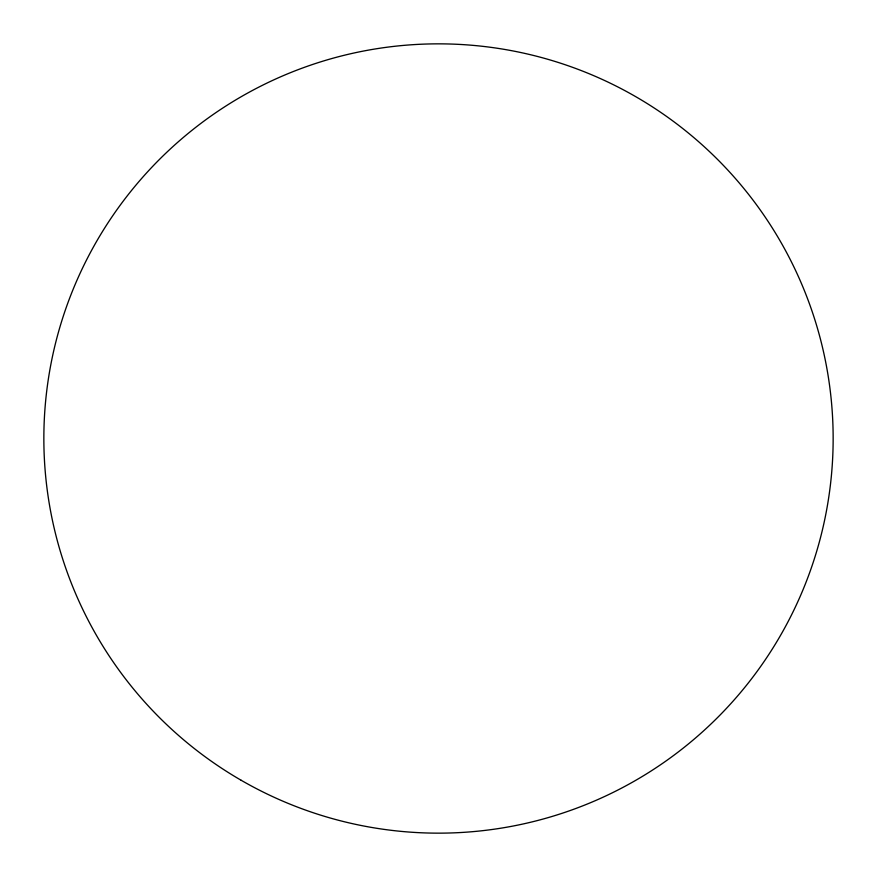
<?xml version="1.0" encoding="UTF-8"?>
<svg xmlns="http://www.w3.org/2000/svg" width="877" height="877" viewBox="0 0 877 877"><rect width="100%" height="100%" fill="white"/><g stroke="black" fill="none" stroke-linecap="round" stroke-linejoin="round"><path stroke-width="1.32" d="M241.175 780.278A394.65 394.65 0 0 0 833.15 438.5A394.65 394.65 0 0 0 241.175 96.722A394.65 394.65 0 0 0 241.175 780.278"/></g></svg>
